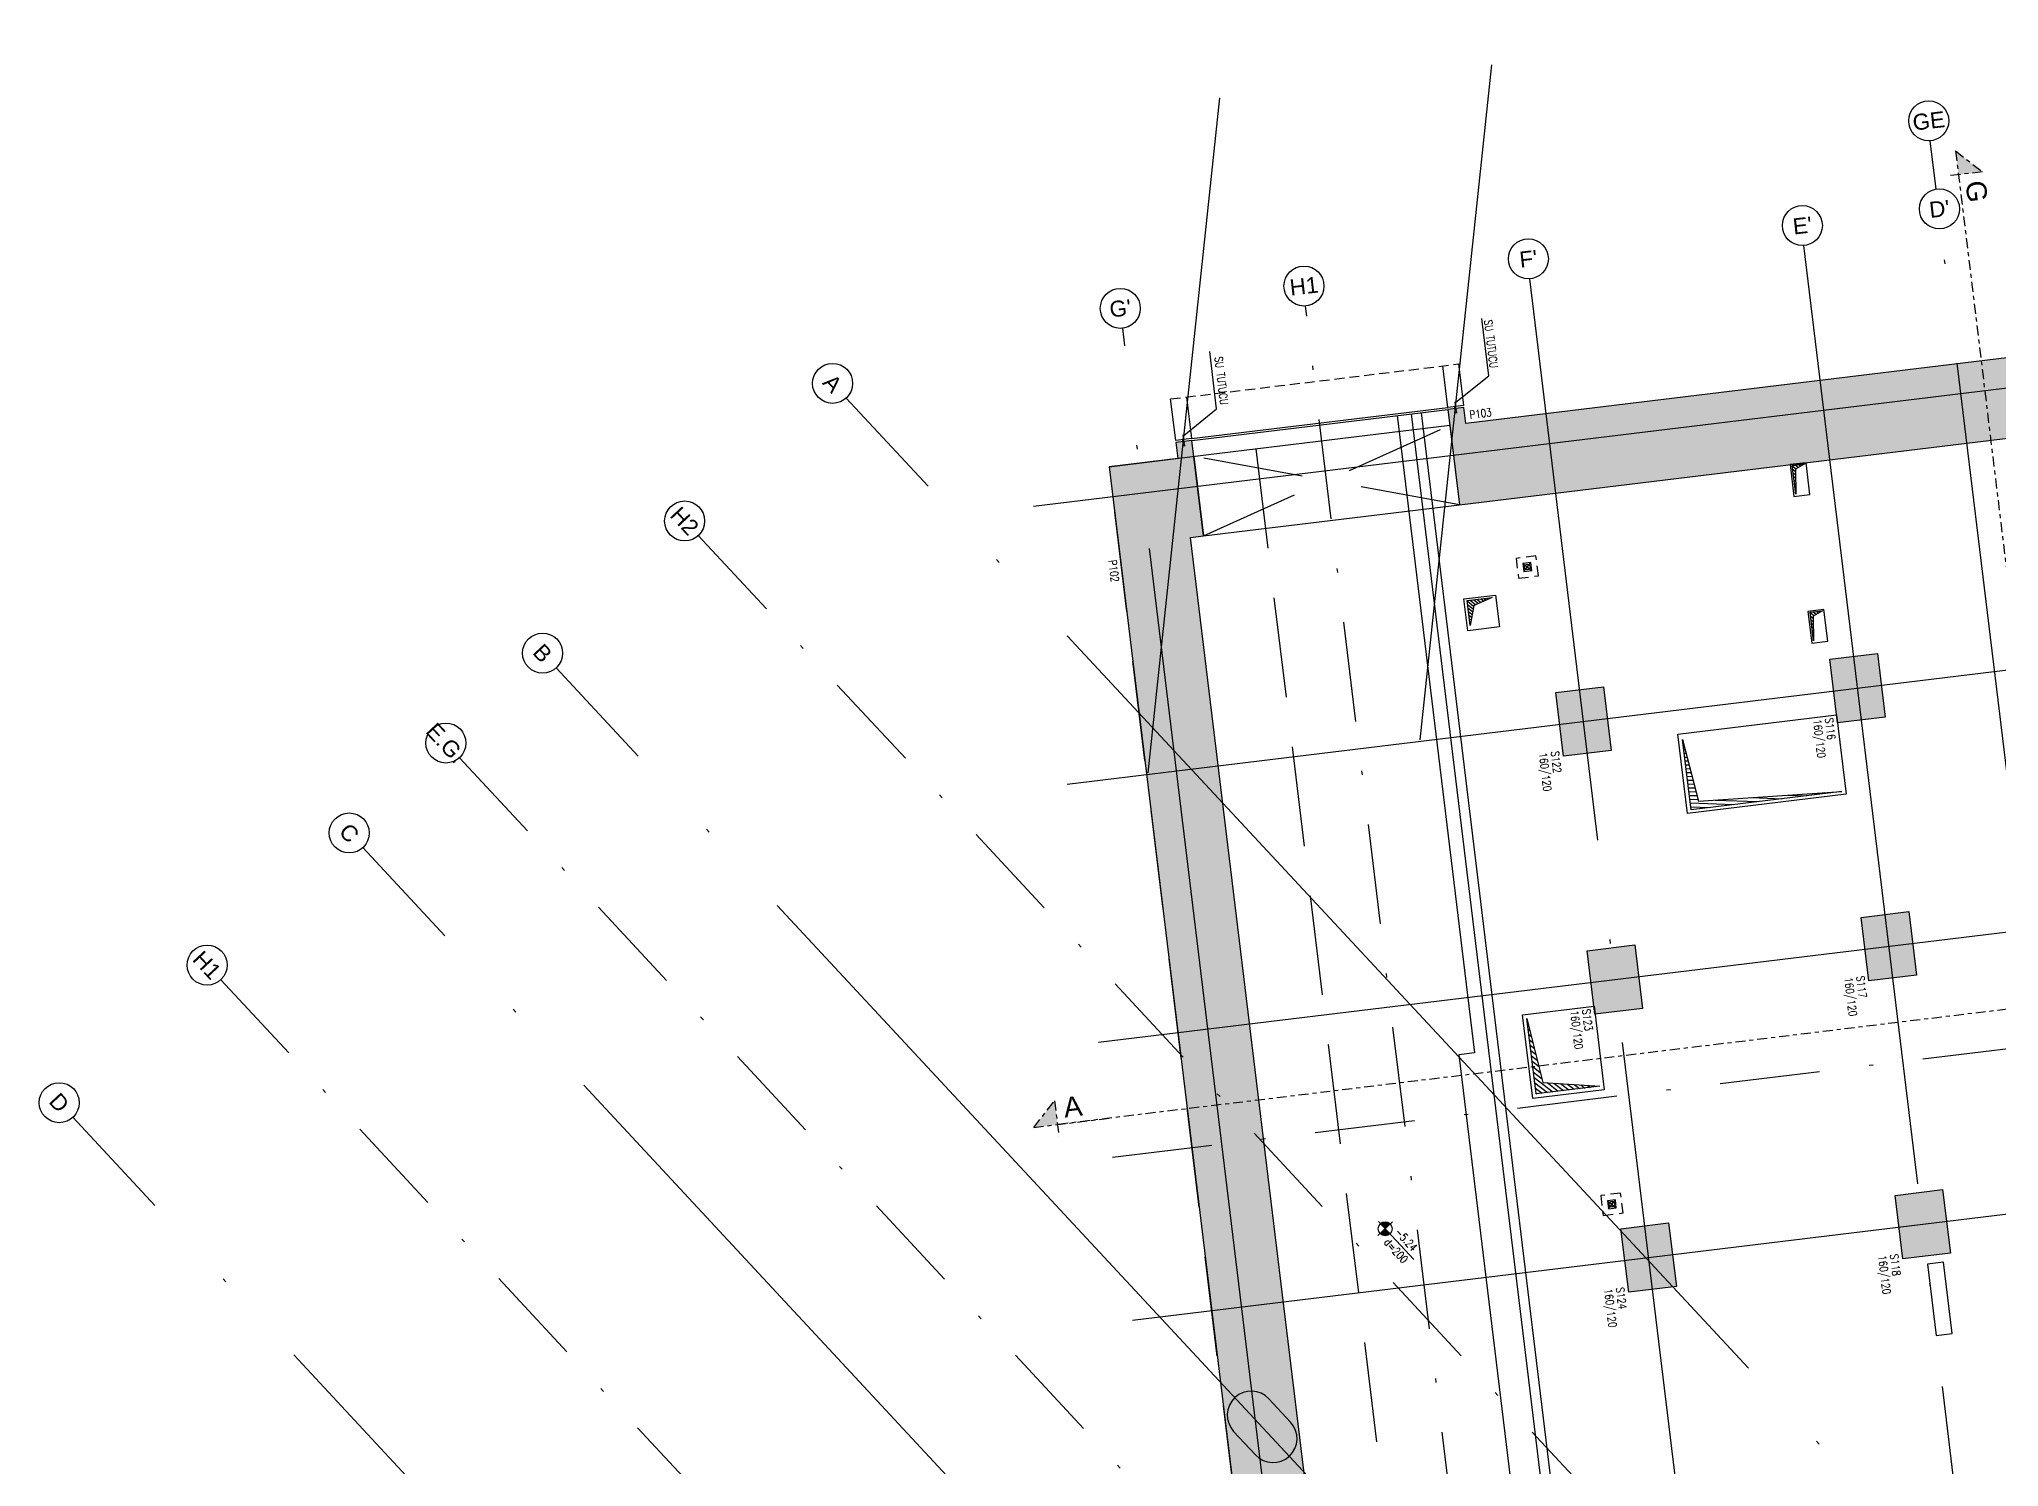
# Model space of a CAD drawing. Header units: millimetres. Extents: x 400408 to 401121, y 4543945 to 4544109.
# Drawn here: x 400407.99 to 400456.98, y 4544069.74 to 4544105.43 of the extents above; entities that cross this region are included whole.
import ezdxf
from ezdxf.enums import TextEntityAlignment as Align

# ---------------------------------------------------------------- set-up
doc = ezdxf.new("R2010")
doc.units = ezdxf.units.MM
for name, pattern in [('AKS', [3, 2.5, -0.25, 0, -0.25]), ('CENTER', [2, 1.25, -0.25, 0.25, -0.25]), ('CIZGI', [0.4, 0.25, -0.15]), ('CONTINU', [0]), ('DASHDOT2', [0.5, 0.25, -0.125, 0, -0.125]), ('HIDDEN', [0.375, 0.25, -0.125]), ('UUC-ST-KAL-I05-101-U-000$0$ACAD_ISO05W100', [33, 24, -3, 0, -3, 0, -3])]:
    doc.linetypes.add(name, pattern=pattern)
for name, color, linetype in [('aks prota', 2, 'AKS'), ('bosluk prota', 2, 'Continuous'), ('bosluk tarama prota', 8, 'Continuous'), ('boşluk prota', 2, 'Continuous'), ('boşluk taraması prota', 252, 'Continuous'), ('caks prota', 4, 'Continuous'), ('kesik prota', 2, 'CIZGI'), ('kesit tarama prota', 252, 'Continuous'), ('kiriş prota', 6, 'Continuous'), ('kolon prota', 1, 'Continuous'), ('kolon tarama prota', 252, 'Continuous'), ('lkolon prota', 4, 'Continuous'), ('not yazısı prota', 6, 'Continuous'), ('not çizgisi prota', 4, 'Continuous'), ('perde prota', 1, 'Continuous'), ('PRT-AL-TUNEL_EKSENI', 14, 'DASHDOT2'), ('PRT-MI-a_fit_drainage', 10, 'Continuous'), ('skesit prota', 7, 'Continuous'), ('st-s_level (kot)', 6, 'Continuous'), ('st-s_levelmark (kot işareti)', 4, 'Continuous'), ('st_s_ölçü', 4, 'Continuous'), ('taks prota', 7, 'Continuous'), ('temel prota', 6, 'Continuous'), ('tkesit prota', 7, 'Continuous'), ('tkolon prota', 6, 'Continuous'), ('tperde prota', 6, 'Continuous'), ('UUC-ST-KAL-I05-101-U-000$0$st_s_su tutucu', 2, 'Continuous')]:
    doc.layers.add(name, color=color, linetype=linetype)
doc.styles.add('Arial', font='Arial.ttf')
doc.styles.add('OLCU', font='romanstw.shx')
doc.styles.add('TAKS', font='Arial Unicode.ttf')
doc.styles.add('tkolon', font='romanstw.shx')
doc.styles.add('TSIMPLEX', font='romanstw.shx')
doc.dimstyles.new('1-50', dxfattribs={"dimtxt": 10, "dimasz": 4, "dimexe": 4, "dimexo": 8, "dimgap": 4, "dimtad": 1, "dimdec": 1, "dimrnd": 0.05, "dimzin": 9, "dimdsep": 46, "dimtxsty": 'OLCU', "dimblk1": 'OBLIQUE', "dimblk2": 'OBLIQUE', "dimsah": 1, "dimcen": 2, "dimdle": 4, "dimclrd": 4, "dimclre": 4, "dimclrt": 3, "dimadec": 1, "dimazin": 0, "dimtfac": 1, "dimtdec": 1, "dimtix": 1, "dimtmove": 2, "dimatfit": 3, "dimldrblk": 'OBLIQUE', "dimfxl": 1, "dimtvp": 1, "dimtolj": 1, "dimtzin": 1, "dimarcsym": 0})

# ---------------------------------------------------------------- blocks, each defined once
blk = doc.blocks.new('_Oblique')
at = {"layer": 'st_s_ölçü', "lineweight": -2}
blk.add_line((-0.5, -0.5), (0.5, 0.5), dxfattribs=at)
blk = doc.blocks.new('PLAN_KOT')
at = {"layer": 'st-s_levelmark (kot işareti)'}
h = blk.add_hatch(color=256, dxfattribs=at)
h.paths.add_polyline_path([(0, 17.5, 0.414214), (-17.5, 0), (0, 0)])
h.paths.add_polyline_path([(17.5, 0), (0, 0), (0, -17.5, 0.414214)])
for p, q in [((105, 0), (-25, 0)), ((0, 25), (0, -25))]:
    blk.add_line(p, q, dxfattribs=at)
blk.add_circle((0, 0), 17.5, dxfattribs=at)
at = {"layer": 'st-s_level (kot)', "color": 6, "style": 'OLCU', "width": 0.8}
for tag, p in [('KOT', (22.7, 9.8)), ('DÖŞEME_KALINLIĞI', (22.7, -27.6))]:
    blk.add_attdef(tag, p, '', height=20, dxfattribs=at)
blk = doc.blocks.new('YER SUZGECI_20x20')
at = {"color": 2}
blk.add_lwpolyline([(-20, 0), (0, 0), (0, 20), (-20, 20)], close=True, dxfattribs=at)
for points in [[(0, 20), (-20, 0)], [(-20, 20), (0, 0)]]:
    blk.add_lwpolyline(points, dxfattribs=at)
blk.add_circle((-10, 10), 7, dxfattribs=at)

msp = doc.modelspace()

# ---------------------------------------------------------------- hatches: boundary and pattern name
at = {"layer": 'bosluk tarama prota'}
h = msp.add_hatch(dxfattribs=at)
h.set_pattern_fill('ANSI31', color=256, scale=0.5, angle=121.924)
h.set_pattern_definition([(321.924, (400458.676496, 4544064.617994), (0.03854414, 0.04919958), [])])
h.paths.add_polyline_path([(400451.813, 4544094.776), (400452.127, 4544094.814), (400451.893, 4544094.68), (400451.9, 4544094.06)])
h = msp.add_hatch(dxfattribs=at)
h.set_pattern_fill('ANSI31', color=256, scale=0.5, angle=121.924)
h.set_pattern_definition([(321.924, (400450.549617, 4544061.23863), (0.03854414, 0.04919958), [])])
h.paths.add_polyline_path([(400443.686, 4544091.396), (400444.315, 4544091.473), (400443.851, 4544091.27), (400443.762, 4544090.771)])
h = msp.add_hatch(dxfattribs=at)
h.set_pattern_fill('ANSI31', color=256, scale=0.5, angle=121.924)
h.set_pattern_definition([(321.924, (400459.122254, 4544060.947334), (0.03854414, 0.04919958), [])])
h.paths.add_polyline_path([(400452.259, 4544091.105), (400452.573, 4544091.143), (400452.338, 4544091.009), (400452.346, 4544090.389)])
at = {"layer": 'boşluk taraması prota', "ltscale": 2}
h = msp.add_hatch(dxfattribs=at)
h.set_pattern_fill('ANSI31', color=256, scale=0.03, angle=-47.076, style=0)
h.set_pattern_definition([(357.923994, (399678.14428, 4544261.64228), (0.003450452, 0.095187483), [])])
h.paths.add_polyline_path([(400449.07, 4544087.922), (400449.468, 4544086.381), (400453.055, 4544086.625), (400449.283, 4544086.167)])
h = msp.add_hatch(dxfattribs=at)
h.set_pattern_fill('ANSI31', color=256, scale=0.03, angle=-47.076, style=0)
h.set_pattern_definition([(321.924, (400445.07095, 4544081.03779), (0.0587413, 0.0749802), [])])
h.paths.add_polyline_path([(400445.413, 4544079.065), (400445.182, 4544080.951), (400445.582, 4544079.354), (400447.002, 4544079.258)])
at = {"layer": 'kesit tarama prota'}
h = msp.add_hatch(color=256, dxfattribs=at)
h.dxf.hatch_style = 1
h.paths.add_polyline_path([(400456.565, 4544102.114), (400455.897, 4544102.638), (400455.97, 4544102.042)])
h = msp.add_hatch(color=256, dxfattribs=at)
h.dxf.hatch_style = 1
h.paths.add_polyline_path([(400433.376, 4544078.896), (400432.853, 4544078.228), (400433.448, 4544078.3)])
at = {"layer": 'kolon tarama prota'}
h = msp.add_hatch(color=256, dxfattribs=at)
h.dxf.hatch_style = 1
h.paths.add_polyline_path([(400468.861, 4544096.871), (400468.571, 4544099.254), (400468.174, 4544099.205), (400468.222, 4544098.808), (400443.653, 4544095.825), (400443.605, 4544096.222), (400443.208, 4544096.174), (400443.497, 4544093.791)])
h = msp.add_hatch(color=256, dxfattribs=at)
h.dxf.hatch_style = 1
h.paths.add_polyline_path([(400442.735, 4544043.865), (400436.771, 4544092.974), (400437.094, 4544093.014), (400436.805, 4544095.396), (400436.408, 4544095.348), (400436.456, 4544094.951), (400434.743, 4544094.743), (400441.059, 4544042.73), (400443.141, 4544040.492), (400443.223, 4544039.816), (400443.687, 4544039.318), (400443.194, 4544043.371)])
h = msp.add_hatch(color=256, dxfattribs=at)
h.dxf.hatch_style = 1
h.paths.add_polyline_path([(400453.946, 4544090.074), (400454.139, 4544088.485), (400452.948, 4544088.341), (400452.755, 4544089.929)])
h = msp.add_hatch(color=256, dxfattribs=at)
h.dxf.hatch_style = 1
h.paths.add_polyline_path([(400447.096, 4544089.242), (400447.289, 4544087.653), (400446.098, 4544087.509), (400445.905, 4544089.097)])
h = msp.add_hatch(color=256, dxfattribs=at)
h.dxf.hatch_style = 1
h.paths.add_polyline_path([(400454.729, 4544083.621), (400454.922, 4544082.033), (400453.731, 4544081.888), (400453.538, 4544083.476)])
h = msp.add_hatch(color=256, dxfattribs=at)
h.dxf.hatch_style = 1
h.paths.add_polyline_path([(400447.88, 4544082.789), (400448.073, 4544081.201), (400446.881, 4544081.056), (400446.689, 4544082.645)])
h = msp.add_hatch(color=256, dxfattribs=at)
h.dxf.hatch_style = 1
h.paths.add_polyline_path([(400455.573, 4544076.672), (400455.766, 4544075.084), (400454.575, 4544074.939), (400454.382, 4544076.527)])
h = msp.add_hatch(color=256, dxfattribs=at)
h.dxf.hatch_style = 1
h.paths.add_polyline_path([(400448.724, 4544075.84), (400448.917, 4544074.252), (400447.725, 4544074.107), (400447.532, 4544075.696)])

# ---------------------------------------------------------------- linework, layer by layer
at = {"layer": 'aks prota', "ltscale": 10}
for p, q in [((400455.407, 4544101.679), (400455.26, 4544102.889)), ((400466.206, 4544012.755), (400455.528, 4544100.688)), ((400462.209, 4544017.053), (400452.103, 4544100.272)), ((400432.848, 4544093.757), (400479.207, 4544099.387)), ((400454.214, 4544025.649), (400445.253, 4544099.44)), ((400442.389, 4544038.001), (400435.078, 4544098.205)), ((400512.214, 4544006.089), (400428.167, 4544096.459)), ((400433.692, 4544086.808), (400480.051, 4544092.438)), ((400504.965, 4543999.347), (400420.917, 4544089.717)), ((400434.475, 4544080.356), (400480.835, 4544085.985)), ((400500.132, 4543994.852), (400416.084, 4544085.222)), ((400435.319, 4544073.407), (400481.679, 4544079.036)), ((400492.882, 4543988.11), (400408.835, 4544078.48))]:
    msp.add_line(p, q, dxfattribs=at)
at = {"layer": 'bosluk prota'}
for points in [[(400451.813, 4544094.776), (400452.127, 4544094.814), (400451.893, 4544094.68), (400451.9, 4544094.06)], [(400443.686, 4544091.396), (400444.315, 4544091.473), (400443.851, 4544091.27), (400443.762, 4544090.771)], [(400452.259, 4544091.105), (400452.573, 4544091.143), (400452.338, 4544091.009), (400452.346, 4544090.389)]]:
    msp.add_lwpolyline(points, close=True, dxfattribs=at)
at = {"layer": 'boşluk prota', "ltscale": 0.05}
for points in [[(400449.07, 4544087.922), (400449.468, 4544086.381), (400453.055, 4544086.625), (400449.283, 4544086.167)], [(400445.413, 4544079.065), (400445.182, 4544080.951), (400445.582, 4544079.354), (400447.002, 4544079.258)]]:
    msp.add_lwpolyline(points, close=True, dxfattribs=at)
at = {"layer": 'caks prota', "ltscale": 0.05}
for centre in [(400455.225, 4544103.388), (400455.492, 4544101.187), (400452.067, 4544100.771), (400445.218, 4544099.939), (400439.609, 4544099.258), (400435.018, 4544098.7), (400435.018, 4544098.7), (400427.826, 4544096.825), (400424.128, 4544093.386), (400420.577, 4544090.083), (400418.16, 4544087.835), (400415.744, 4544085.588), (400412.192, 4544082.285), (400408.495, 4544078.846)]:
    msp.add_circle(centre, 0.5, dxfattribs=at)
at = {"layer": 'kesik prota', "ltscale": 10}
msp.add_lwpolyline([(400436.854, 4544094.999), (400437.094, 4544093.013), (400443.256, 4544095.777), (400443.497, 4544093.791)], close=True, dxfattribs=at)
at = {"layer": 'kiriş prota'}
for points in [[(400437.223, 4544095.044), (400443.256, 4544095.777)], [(400437.094, 4544093.014), (400443.497, 4544093.791)], [(400448.953, 4544088.057), (400452.923, 4544088.539), (400453.165, 4544086.554), (400449.194, 4544086.072), (400448.953, 4544088.057)]]:
    msp.add_lwpolyline(points, dxfattribs=at)
for points in [[(400451.761, 4544094.795), (400451.857, 4544094), (400452.254, 4544094.049), (400452.158, 4544094.843)], [(400452.207, 4544091.124), (400452.303, 4544090.33), (400452.7, 4544090.378), (400452.604, 4544091.172)], [(400445.326, 4544078.953), (400445.071, 4544081.038), (400446.858, 4544081.255), (400447.113, 4544079.17)]]:
    msp.add_lwpolyline(points, close=True, dxfattribs=at)
at = {"layer": 'kolon prota', "color": 1}
for points in [[(400453.946, 4544090.074), (400454.139, 4544088.485), (400452.948, 4544088.341), (400452.755, 4544089.929)], [(400447.096, 4544089.242), (400447.289, 4544087.653), (400446.098, 4544087.509), (400445.905, 4544089.097)], [(400454.729, 4544083.621), (400454.922, 4544082.033), (400453.731, 4544081.888), (400453.538, 4544083.476)], [(400447.88, 4544082.789), (400448.073, 4544081.201), (400446.881, 4544081.056), (400446.689, 4544082.645)], [(400455.573, 4544076.672), (400455.766, 4544075.084), (400454.575, 4544074.939), (400454.382, 4544076.527)], [(400448.724, 4544075.84), (400448.917, 4544074.252), (400447.725, 4544074.107), (400447.532, 4544075.696)]]:
    msp.add_lwpolyline(points, close=True, dxfattribs=at)
msp.add_lwpolyline([(400438.73, 4544071.445, 1), (400437.851, 4544070.628), (400438.396, 4544070.042, 1), (400439.275, 4544070.859)], format="xyb", close=True, dxfattribs=at)
at = {"layer": 'kolon tarama prota', "linetype": 'HIDDEN'}
msp.add_line((400436.276, 4544096.436), (400443.473, 4544097.31), dxfattribs=at)
at = {"layer": 'kolon tarama prota'}
for points in [[(400443.473, 4544097.31), (400443.599, 4544096.271), (400443.202, 4544096.223), (400443.076, 4544097.262)], [(400436.673, 4544096.484), (400436.799, 4544095.446), (400436.402, 4544095.397), (400436.276, 4544096.436)], [(400436.799, 4544095.446), (400443.202, 4544096.223)]]:
    msp.add_lwpolyline(points, dxfattribs=at)
at = {"layer": 'perde prota'}
msp.add_lwpolyline([(400468.861, 4544096.871), (400468.571, 4544099.254), (400468.174, 4544099.205), (400468.222, 4544098.808), (400443.653, 4544095.825), (400443.605, 4544096.222), (400443.208, 4544096.174), (400443.497, 4544093.791)], close=True, dxfattribs=at)
for points in [[(400436.805, 4544095.396), (400443.208, 4544096.174)], [(400442.735, 4544043.865), (400436.771, 4544092.974), (400437.094, 4544093.014), (400436.805, 4544095.396), (400436.408, 4544095.348), (400436.456, 4544094.951), (400434.743, 4544094.743), (400441.059, 4544042.73), (400443.141, 4544040.492), (400443.223, 4544039.816), (400443.687, 4544039.318), (400443.194, 4544043.371), (400442.735, 4544043.865)]]:
    msp.add_lwpolyline(points, dxfattribs=at)
at = {"layer": 'PRT-AL-TUNEL_EKSENI', "ltscale": 10}
for p, q in [((400447.668, 4544032.687), (400439.645, 4544098.759)), ((400424.469, 4544093.02), (400508.516, 4544002.65)), ((400418.501, 4544087.469), (400502.548, 4543997.099)), ((400434.824, 4544077.483), (400481.184, 4544083.113)), ((400412.533, 4544081.919), (400496.58, 4543991.549))]:
    msp.add_line(p, q, dxfattribs=at)
at = {"layer": 'PRT-MI-a_fit_drainage', "color": 2, "linetype": 'CIZGI'}
for points in [[(400445.468, 4544092.016), (400445.408, 4544092.512), (400444.911, 4544092.452), (400444.971, 4544091.955)], [(400447.583, 4544076.09), (400447.522, 4544076.586), (400447.026, 4544076.526), (400447.086, 4544076.029)]]:
    msp.add_lwpolyline(points, close=True, dxfattribs=at)
at = {"layer": 'skesit prota', "linetype": 'CENTER', "ltscale": 0.2}
for p, q in [((400455.897, 4544102.638), (400456.565, 4544102.114)), ((400456.565, 4544102.114), (400455.672, 4544102.006)), ((400485.584, 4544084.631), (400433.448, 4544078.3)), ((400432.853, 4544078.228), (400433.376, 4544078.896)), ((400432.853, 4544078.228), (400434.838, 4544078.469)), ((400433.376, 4544078.896), (400433.484, 4544078.002))]:
    msp.add_line(p, q, dxfattribs=at)
msp.add_lwpolyline([(400455.897, 4544102.638), (400463.098, 4544043.347)], dxfattribs=at)
msp.add_lwpolyline([(400455.897, 4544102.638), (400463.098, 4544043.347)], dxfattribs=at)
at = {"layer": 'temel prota', "color": 5}
for p, q in [((400442.537, 4544096.092), (400449.802, 4544036.267)), ((400442.288, 4544096.062), (400449.512, 4544036.578))]:
    msp.add_line(p, q, dxfattribs=at)
at = {"layer": 'temel prota'}
msp.add_lwpolyline([(400441.942, 4544096.02), (400443.875, 4544080.093), (400443.479, 4544080.045), (400448.644, 4544037.512)], dxfattribs=at)
at = {"layer": 'temel prota', "linetype": 'HIDDEN', "ltscale": 10}
msp.add_lwpolyline([(400438.407, 4544095.188), (400445.335, 4544038.132), (400441.059, 4544042.73), (400434.743, 4544094.743)], close=True, dxfattribs=at)
at = {"layer": 'temel prota'}
for points in [[(400443.606, 4544091.437), (400444.4, 4544091.533), (400444.497, 4544090.739), (400443.703, 4544090.643)], [(400455.195, 4544074.813), (400455.412, 4544073.026), (400455.809, 4544073.074), (400455.592, 4544074.861)]]:
    msp.add_lwpolyline(points, close=True, dxfattribs=at)
at = {"layer": 'UUC-ST-KAL-I05-101-U-000$0$st_s_su tutucu', "linetype": 'UUC-ST-KAL-I05-101-U-000$0$ACAD_ISO05W100', "ltscale": 0.05}
for points in [[(400443.385, 4544096.201, -0.57735), (400443.383, 4544096.202), (400443.378, 4544096.237, -0.57735), (400443.381, 4544096.239), (400443.403, 4544096.23, 0.57735), (400443.405, 4544096.231), (400443.4, 4544096.277), (400443.405, 4544096.278), (400443.405, 4544096.282), (400443.399, 4544096.281), (400443.395, 4544096.313), (400443.401, 4544096.314), (400443.4, 4544096.318), (400443.395, 4544096.317), (400443.392, 4544096.338), (400443.404, 4544096.348), (400443.403, 4544096.353), (400443.372, 4544096.35), (400443.373, 4544096.344), (400443.387, 4544096.337), (400443.389, 4544096.317), (400443.384, 4544096.316), (400443.384, 4544096.312), (400443.39, 4544096.313), (400443.394, 4544096.28), (400443.388, 4544096.28), (400443.389, 4544096.275), (400443.394, 4544096.276), (400443.399, 4544096.239, -0.57735), (400443.397, 4544096.237), (400443.376, 4544096.246, 0.57735), (400443.373, 4544096.244), (400443.379, 4544096.194, 0.57735), (400443.382, 4544096.193), (400443.4, 4544096.207, -0.57735), (400443.403, 4544096.206), (400443.407, 4544096.168), (400443.402, 4544096.167), (400443.402, 4544096.163), (400443.408, 4544096.164), (400443.412, 4544096.131), (400443.406, 4544096.131), (400443.407, 4544096.127), (400443.412, 4544096.127), (400443.415, 4544096.107), (400443.403, 4544096.097), (400443.404, 4544096.091), (400443.435, 4544096.095), (400443.434, 4544096.1), (400443.42, 4544096.107), (400443.418, 4544096.128), (400443.423, 4544096.129), (400443.423, 4544096.133), (400443.417, 4544096.132), (400443.413, 4544096.165), (400443.419, 4544096.165), (400443.418, 4544096.169), (400443.413, 4544096.169), (400443.407, 4544096.214, 0.57735), (400443.404, 4544096.215)], [(400436.585, 4544095.375, -0.57735), (400436.583, 4544095.376), (400436.578, 4544095.411, -0.57735), (400436.581, 4544095.413), (400436.603, 4544095.404, 0.57735), (400436.605, 4544095.406), (400436.599, 4544095.451), (400436.605, 4544095.452), (400436.605, 4544095.456), (400436.599, 4544095.455), (400436.595, 4544095.488), (400436.601, 4544095.488), (400436.6, 4544095.492), (400436.595, 4544095.492), (400436.592, 4544095.512), (400436.604, 4544095.522), (400436.603, 4544095.528), (400436.572, 4544095.524), (400436.573, 4544095.519), (400436.587, 4544095.512), (400436.589, 4544095.491), (400436.584, 4544095.49), (400436.584, 4544095.486), (400436.59, 4544095.487), (400436.594, 4544095.454), (400436.588, 4544095.454), (400436.589, 4544095.45), (400436.594, 4544095.45), (400436.599, 4544095.413, -0.57735), (400436.596, 4544095.411), (400436.576, 4544095.42, 0.57735), (400436.573, 4544095.418), (400436.579, 4544095.368, 0.57735), (400436.582, 4544095.367), (400436.6, 4544095.381, -0.57735), (400436.603, 4544095.38), (400436.607, 4544095.342), (400436.602, 4544095.341), (400436.602, 4544095.337), (400436.608, 4544095.338), (400436.612, 4544095.306), (400436.606, 4544095.305), (400436.607, 4544095.301), (400436.612, 4544095.302), (400436.615, 4544095.281), (400436.603, 4544095.271), (400436.604, 4544095.266), (400436.635, 4544095.269), (400436.634, 4544095.275), (400436.62, 4544095.282), (400436.618, 4544095.302), (400436.623, 4544095.303), (400436.623, 4544095.307), (400436.617, 4544095.306), (400436.613, 4544095.339), (400436.619, 4544095.339), (400436.618, 4544095.344), (400436.613, 4544095.343), (400436.607, 4544095.388, 0.57735), (400436.604, 4544095.39)]]:
    msp.add_lwpolyline(points, format="xyb", close=True, dxfattribs=at)

# ---------------------------------------------------------------- block references
at = {"layer": 'PRT-MI-a_fit_drainage', "color": 2, "xscale": 0.01000000000000341, "yscale": 0.01000000000000341, "zscale": 0.01000000000000341, "rotation": 96.9239939582748}
for p in [(400445.277, 4544092.345), (400447.392, 4544076.419)]:
    msp.add_blockref('YER SUZGECI_20x20', p, dxfattribs=at)
at = {"layer": 'st-s_level (kot)', "linetype": 'CONTINU', "ltscale": 0.1, "xscale": 0.01000000000000341, "yscale": 0.01000000000000341, "zscale": 0.01000000000000341, "rotation": 312.9239939582679}
msp.add_blockref('PLAN_KOT', (400441.639, 4544075.695), dxfattribs=at).add_auto_attribs({'KOT': '-5.24', 'DÖŞEME_KALINLIĞI': 'd=200'})

# ---------------------------------------------------------------- texts
at = {"layer": 'lkolon prota', "style": 'tkolon', "width": 0.8}
for p in [(400452.333, 4544088.417), (400445.483, 4544087.585), (400453.116, 4544081.964), (400446.266, 4544081.138), (400453.96, 4544075.015), (400447.111, 4544074.183)]:
    msp.add_text('160/120', height=0.2, rotation=276.924, dxfattribs=at).set_placement(p)
at = {"layer": 'not yazısı prota', "ltscale": 0.05, "style": 'TSIMPLEX', "width": 0.8}
for p in [(400444.111, 4544098.403), (400437.372, 4544097.484)]:
    msp.add_text('SU TUTUCU', height=0.2, rotation=276.924, dxfattribs=at).set_placement(p)
at = {"layer": 'taks prota', "style": 'TAKS'}
for s, rotation, p in [('GE', 6.4292, (400455.225, 4544103.388)), ("E'", 6.4292, (400452.067, 4544100.771)), ("D'", 6.4292, (400455.492, 4544101.187)), ("F'", 6.4292, (400445.218, 4544099.939)), ('H1', 6.4292, (400439.609, 4544099.258)), ("G'", 6.4292, (400435.018, 4544098.7)), ("G'", 6.4292, (400435.018, 4544098.7)), ('A', 312.924, (400427.826, 4544096.825)), ('H2', 312.924, (400424.128, 4544093.386)), ('B', 312.924, (400420.577, 4544090.083)), ('E.G.', 312.924, (400418.16, 4544087.835)), ('C', 312.924, (400415.744, 4544085.588)), ('H1', 312.924, (400412.192, 4544082.285)), ('D', 312.924, (400408.495, 4544078.846))]:
    msp.add_text(s, height=0.4, rotation=rotation, dxfattribs=at).set_placement(p, align=Align.MIDDLE_CENTER)
at = {"layer": 'tkesit prota', "style": 'Arial'}
for s, rotation, p in [('G', 276.924, (400456.143, 4544101.862)), ('A', 6.924, (400433.629, 4544078.473))]:
    msp.add_text(s, height=0.5, rotation=rotation, dxfattribs=at).set_placement(p)
at = {"layer": 'tkolon prota', "style": 'tkolon', "width": 0.8}
for s, p in [('S116', (400452.631, 4544088.453)), ('S122', (400445.781, 4544087.621)), ('S117', (400453.414, 4544082)), ('S123', (400446.564, 4544081.174)), ('S118', (400454.258, 4544075.051)), ('S124', (400447.408, 4544074.219))]:
    msp.add_text(s, height=0.2, rotation=276.924, dxfattribs=at).set_placement(p)
at = {"layer": 'tperde prota', "style": 'tkolon', "width": 0.8}
for s, rotation, p in [('P103', 7.3933, (400443.746, 4544096.037)), ('P102', 277.3933, (400434.817, 4544092.414))]:
    msp.add_text(s, height=0.2, rotation=rotation, dxfattribs=at).set_placement(p, align=Align.MIDDLE_LEFT)

# ---------------------------------------------------------------- leaders
at = {"layer": 'not çizgisi prota'}
for points in [[(400443.403, 4544096.352), (400444.226, 4544097.017), (400444.053, 4544098.445)], [(400436.603, 4544095.526), (400437.426, 4544096.191), (400437.253, 4544097.619)]]:
    msp.add_leader(points, dimstyle='1-50', override={"dimasz": 12, "dimgap": 4, "dimtad": 0}, dxfattribs=at)

doc.saveas('drawing.dxf')
